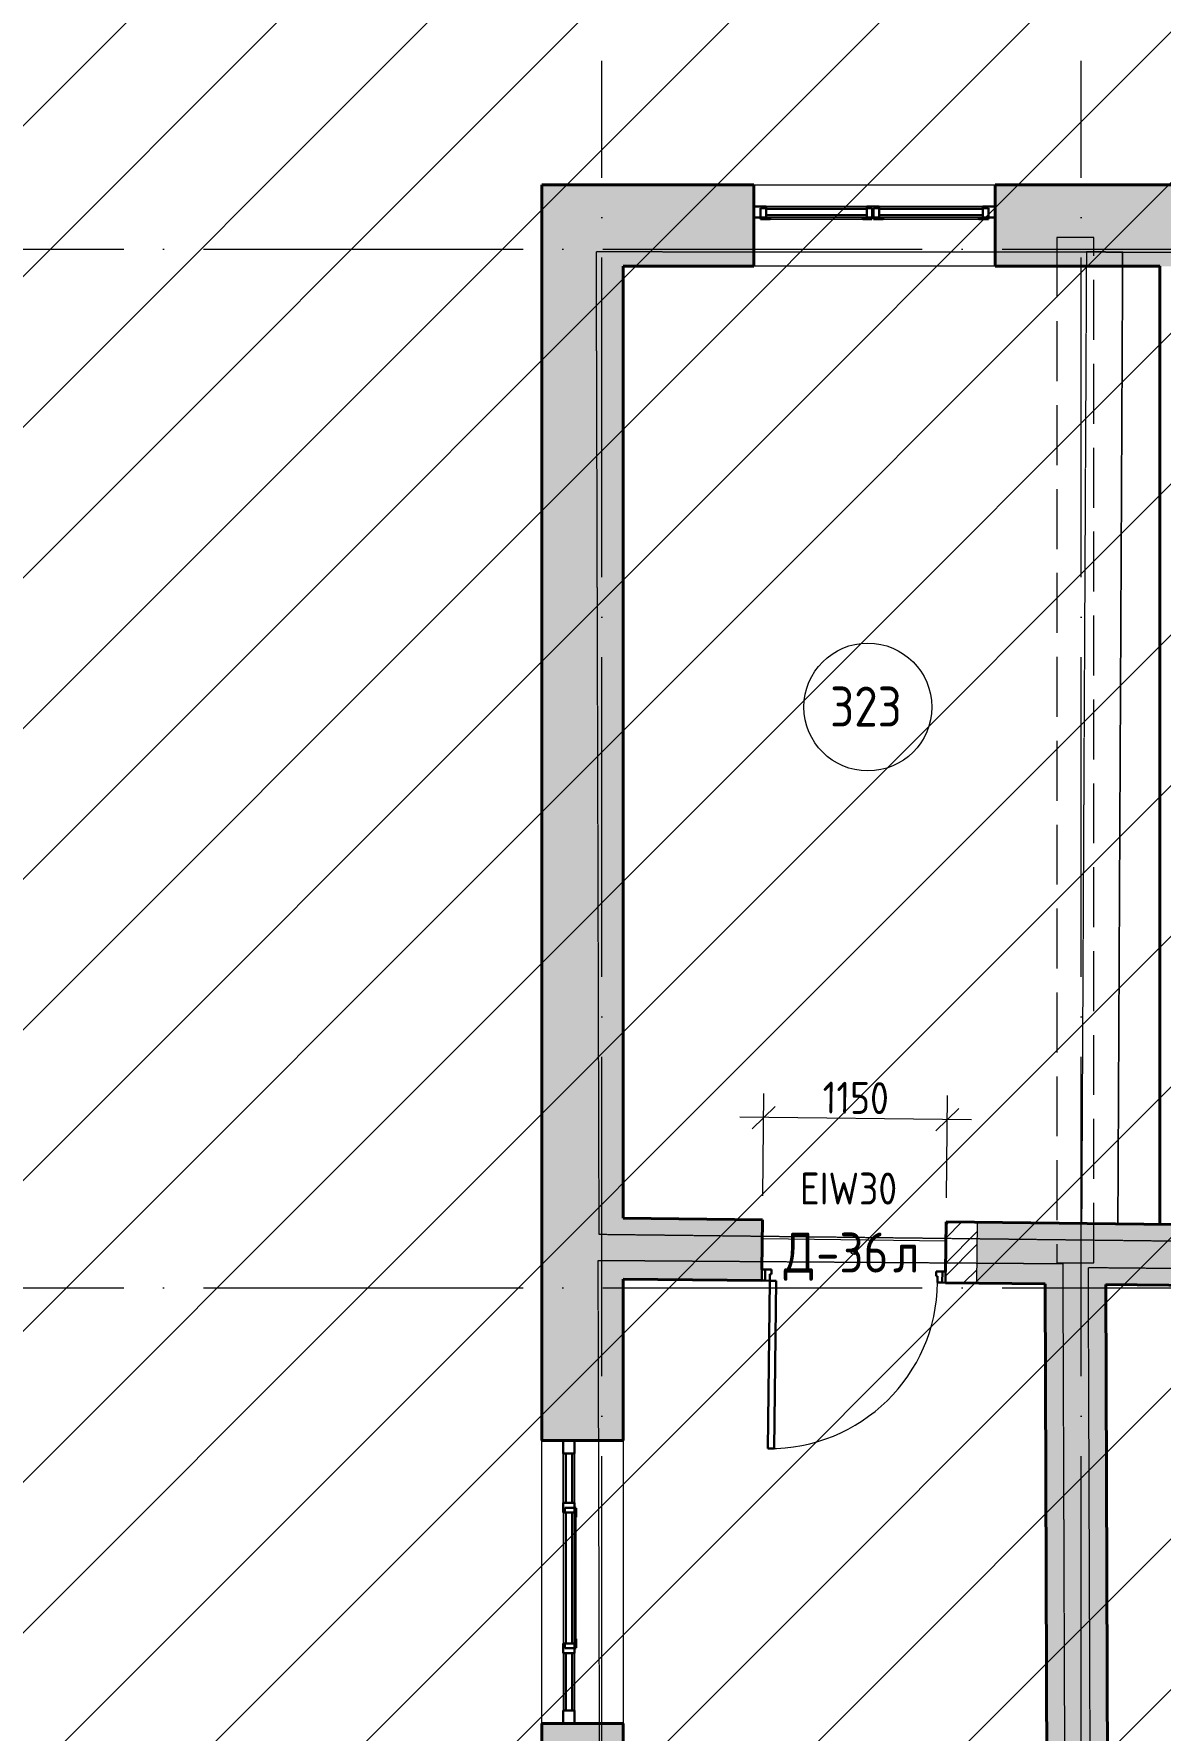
# Model space of a CAD drawing. Header units: millimetres. Extents: x -269164 to 430575, y -569542 to 36130.
# Drawn here: x 221036 to 228088, y -396532 to -385918 of the extents above; entities that cross this region are included whole.
import ezdxf

# ---------------------------------------------------------------- set-up
doc = ezdxf.new("R2010")
doc.units = ezdxf.units.MM
for name, pattern in [('ADSK_Линия сетки', [25, 20, -2.5, 0, -2.5]), ('ADSK_Сверху', [4.5, 3, -1.5]), ('GOST2.303 4', [7, 5, -2, 0])]:
    doc.linetypes.add(name, pattern=pattern)
for name, color, linetype, lineweight in [('_ Окна', 7, 'Continuous', 30), ('Витраж', 7, 'Continuous', 18), ('Двери', 7, 'Continuous', 18), ('Каркас', 7, 'Continuous', 18), ('Марки дверей', 7, 'Continuous', 20), ('Марки помещений', 7, 'Continuous', 20), ('Окна', 7, 'Continuous', 18), ('Оси', 7, 'Continuous', 9), ('Панели витража', 7, 'Continuous', 18), ('Перекрытие', 7, 'Continuous', 18), ('Размеры', 7, 'Continuous', 9), ('Стены внутренние', 7, 'Continuous', 18), ('Стены наружные', 7, 'Continuous', 18), ('Стены штриховка', 7, 'Continuous', 18)]:
    doc.layers.add(name, color=color, linetype=linetype, lineweight=lineweight)
doc.styles.add('GOST Common', font='GOST_Common.ttf', dxfattribs={"width": 0.9, "height": 200})
doc.styles.add('GOST Common_1', font='GOST_Common.ttf', dxfattribs={"width": 0.9, "height": 350})
doc.styles.add('GOST Common_2', font='GOST_Common.ttf', dxfattribs={"width": 0.9, "height": 250})
doc.dimstyles.new('ADSK_Основной_2_мм_Округление_до_1_мм', dxfattribs={"dimscale": 304.8, "dimtxt": 201.142999, "dimasz": 0.463911, "dimexe": 0.492126, "dimexo": 0.492126, "dimgap": 0.098425, "dimtad": 1, "dimdec": 0, "dimdsep": 46, "dimtxsty": 'GOST Common', "dimblk1": 'OBLIQUE', "dimblk2": 'OBLIQUE', "dimsah": 1, "dimcen": 0.09, "dimdle": 0.492126, "dimazin": 2, "dimtfac": 1, "dimtdec": 4, "dimtix": 1, "dimtmove": 0, "dimatfit": 3, "dimfxl": 1, "dimtvp": 1, "dimtolj": 1, "dimtzin": 0, "dimlwd": 20, "dimlwe": 20, "dimarcsym": 2})

# ---------------------------------------------------------------- blocks, each defined once
blk = doc.blocks.new('Витраж-тент со смещением вовне - 60мм 34 сдвиг-2061685-03 План 3-го этажа маркировочный')
at = {"layer": '_ Окна', "color": 253, "linetype": 'ADSK_Сверху', "true_color": 0xaaaaaa}
for p, q in [((-349.5, 25), (-349.5, -45)), ((-349.5, 25), (-315.5, 25)), ((-349.5, -45), (-349.5, 25)), ((349.5, 25), (315.5, 25)), ((349.5, -45), (349.5, 25)), ((349.5, -45), (349.5, 25)), ((-289.5, -45), (-349.5, -45)), ((-289.5, -35), (-289.5, -45)), ((289.5, -35), (289.5, -45)), ((289.5, -45), (349.5, -45))]:
    blk.add_line(p, q, dxfattribs=at)
at = {"layer": 'Окна', "color": 253, "linetype": 'ADSK_Сверху', "true_color": 0xaaaaaa}
blk.add_line((-289.5, -45), (289.5, -45), dxfattribs=at)
blk = doc.blocks.new('Прямоугольный импост - 70х20_56мм-1433842-03 План 3-го этажа маркировочный')
at = {"layer": 'Витраж', "color": 253, "linetype": 'ADSK_Сверху', "true_color": 0xaaaaaa}
for p, q in [((-4150, 43537), (-4112, 43537)), ((-4149, 43607), (-4111, 43607)), ((-3461, 43530), (-3385, 43530)), ((-3460, 43600), (-3384, 43600)), ((-3385, 43530), (-3384, 43600))]:
    blk.add_line(p, q, dxfattribs=at)
blk = doc.blocks.new('Прямоугольный импост - 70х20_56мм-1257200-03 План 3-го этажа маркировочный')
at = {"layer": 'Витраж', "color": 253, "linetype": 'ADSK_Сверху', "true_color": 0xaaaaaa}
for p, q in [((-76, 35), (0, 35)), ((0, 35), (0, -35)), ((0, -35), (-76, -35))]:
    blk.add_line(p, q, dxfattribs=at)
blk = doc.blocks.new('Прямоугольный импост - 70х20_56мм-1257201-03 План 3-го этажа маркировочный')
at = {"layer": 'Витраж', "color": 253, "linetype": 'ADSK_Сверху', "true_color": 0xaaaaaa}
for p, q in [((0, 35), (-76, 35)), ((0, -35), (0, 35)), ((-76, -35), (0, -35))]:
    blk.add_line(p, q, dxfattribs=at)
blk = doc.blocks.new('Витраж-тент со смещением вовне - 60мм 34 сдвиг-2061687-03 План 3-го этажа маркировочный')
at = {"layer": '_ Окна', "color": 253, "linetype": 'ADSK_Сверху', "true_color": 0xaaaaaa}
for p, q in [((-359.5, 25), (-359.5, -45)), ((-359.5, 25), (-325.5, 25)), ((-359.5, -45), (-359.5, 25)), ((359.5, 25), (325.5, 25)), ((359.5, -45), (359.5, 25)), ((359.5, -45), (359.5, 25)), ((-299.5, -45), (-359.5, -45)), ((-299.5, -35), (-299.5, -45)), ((299.5, -35), (299.5, -45)), ((299.5, -45), (359.5, -45))]:
    blk.add_line(p, q, dxfattribs=at)
at = {"layer": 'Окна', "color": 253, "linetype": 'ADSK_Сверху', "true_color": 0xaaaaaa}
blk.add_line((-299.5, -45), (299.5, -45), dxfattribs=at)
blk = doc.blocks.new('Прямоугольный импост - 70х20_56мм-1245127-03 План 3-го этажа маркировочный')
at = {"layer": 'Витраж', "color": 253, "linetype": 'ADSK_Сверху', "true_color": 0xaaaaaa}
for p, q in [((-4894, 43614), (-4895, 43544)), ((-4895, 43544), (-4819, 43543)), ((-4894, 43614), (-4818, 43613)), ((-4188, 43537), (-4150, 43537)), ((-4187, 43607), (-4149, 43607))]:
    blk.add_line(p, q, dxfattribs=at)
blk = doc.blocks.new('Прямоугольный импост - 70х76мм-1464156-03 План 3-го этажа маркировочный')
at = {"layer": 'Витраж', "color": 253, "linetype": 'ADSK_Сверху', "true_color": 0xaaaaaa}
for p, q in [((-38, 35), (38, 35)), ((38, -35), (-38, -35))]:
    blk.add_line(p, q, dxfattribs=at)
blk = doc.blocks.new('Прямоугольный импост - 70х60мм-1433844-03 План 3-го этажа маркировочный')
at = {"layer": 'Витраж', "color": 253, "linetype": 'ADSK_Сверху', "true_color": 0xaaaaaa}
for p, q in [((-4111, 43607), (-4112, 43537)), ((-4112, 43537), (-3461, 43530)), ((-4111, 43607), (-3460, 43600)), ((-3461, 43530), (-3460, 43600))]:
    blk.add_line(p, q, dxfattribs=at)
blk = doc.blocks.new('Прямоугольный импост - 70х60мм-1245129-03 План 3-го этажа маркировочный')
at = {"layer": 'Витраж', "color": 253, "linetype": 'ADSK_Сверху', "true_color": 0xaaaaaa}
for p, q in [((-4818, 43613), (-4819, 43543)), ((-4819, 43543), (-4188, 43537)), ((-4818, 43613), (-4187, 43607)), ((-4188, 43537), (-4187, 43607))]:
    blk.add_line(p, q, dxfattribs=at)
blk = doc.blocks.new('Прямоугольный импост - 70х20_60мм-1426008-03 План 3-го этажа маркировочный')
at = {"layer": 'Витраж', "color": 253, "linetype": 'ADSK_Сверху', "true_color": 0xaaaaaa}
for p, q in [((46238, 23836), (46168, 23836)), ((46168, 23756), (46168, 23836)), ((46238, 23756), (46238, 23836)), ((46168, 23416), (46168, 23446)), ((46238, 23416), (46238, 23446))]:
    blk.add_line(p, q, dxfattribs=at)
blk = doc.blocks.new('Прямоугольный импост - 70х20_60мм-1424475-03 План 3-го этажа маркировочный')
at = {"layer": 'Витраж', "color": 253, "linetype": 'ADSK_Сверху', "true_color": 0xaaaaaa}
for p, q in [((-80, 35), (0, 35)), ((0, 35), (0, -35)), ((0, -35), (-80, -35))]:
    blk.add_line(p, q, dxfattribs=at)
blk = doc.blocks.new('Прямоугольный импост - 70х20_60мм-1424476-03 План 3-го этажа маркировочный')
at = {"layer": 'Витраж', "color": 253, "linetype": 'ADSK_Сверху', "true_color": 0xaaaaaa}
for p, q in [((0, 35), (-80, 35)), ((0, -35), (0, 35)), ((-80, -35), (0, -35))]:
    blk.add_line(p, q, dxfattribs=at)
blk = doc.blocks.new('Прямоугольный импост - 70х20_60мм-1225111-03 План 3-го этажа маркировочный')
at = {"layer": 'Витраж', "color": 253, "linetype": 'ADSK_Сверху', "true_color": 0xaaaaaa}
for p, q in [((40144, 2435), (40114, 2435)), ((40144, 2365), (40114, 2365)), ((40994, 2435), (40964, 2435)), ((40994, 2365), (40964, 2365))]:
    blk.add_line(p, q, dxfattribs=at)
blk = doc.blocks.new('Витраж-тент со смещением вовне - 60мм 30 сдвиг-1466942-03 План 3-го этажа маркировочный')
at = {"layer": '_ Окна', "color": 253, "linetype": 'ADSK_Сверху', "true_color": 0xaaaaaa}
for p, q in [((-440, 25), (-440, -45)), ((-440, 25), (-410, 25)), ((-440, -45), (-440, 25)), ((440, 25), (410, 25)), ((440, -45), (440, 25)), ((440, -45), (440, 25)), ((-380, -45), (-440, -45)), ((-380, -35), (-380, -45)), ((380, -35), (380, -45)), ((380, -45), (440, -45))]:
    blk.add_line(p, q, dxfattribs=at)
at = {"layer": 'Окна', "color": 253, "linetype": 'ADSK_Сверху', "true_color": 0xaaaaaa}
blk.add_line((-380, -45), (380, -45), dxfattribs=at)
blk = doc.blocks.new('Прямоугольный импост - 70х20_60мм-1225113-03 План 3-го этажа маркировочный')
at = {"layer": 'Витраж', "color": 253, "linetype": 'ADSK_Сверху', "true_color": 0xaaaaaa}
for p, q in [((41024, 2435), (40994, 2435)), ((41024, 2365), (40994, 2365)), ((41464, 2435), (41384, 2435)), ((41464, 2365), (41384, 2365)), ((41464, 2365), (41464, 2435))]:
    blk.add_line(p, q, dxfattribs=at)
blk = doc.blocks.new('Прямоугольный импост - 70х60мм-1424473-03 План 3-го этажа маркировочный')
at = {"layer": 'Витраж', "color": 253, "linetype": 'ADSK_Сверху', "true_color": 0xaaaaaa}
for p, q in [((-30, 35), (30, 35)), ((30, -35), (-30, -35))]:
    blk.add_line(p, q, dxfattribs=at)
blk = doc.blocks.new('Прямоугольный импост - 70х60мм-1225009-03 План 3-го этажа маркировочный')
at = {"layer": 'Витраж', "color": 253, "linetype": 'ADSK_Сверху', "true_color": 0xaaaaaa}
for p, q in [((41024, 2435), (41024, 2365)), ((41384, 2435), (41024, 2435)), ((41384, 2365), (41024, 2365)), ((41384, 2365), (41384, 2435))]:
    blk.add_line(p, q, dxfattribs=at)
blk = doc.blocks.new('Прямоугольный импост - 70х60мм-1426010-03 План 3-го этажа маркировочный')
at = {"layer": 'Витраж', "color": 253, "linetype": 'ADSK_Сверху', "true_color": 0xaaaaaa}
for p, q in [((46238, 23756), (46168, 23756)), ((46168, 23446), (46168, 23756)), ((46238, 23446), (46238, 23756)), ((46168, 23446), (46238, 23446))]:
    blk.add_line(p, q, dxfattribs=at)
blk = doc.blocks.new('Прямоугольный импост - 70х60мм-1242018-03 План 3-го этажа маркировочный')
at = {"layer": 'Витраж', "color": 253, "linetype": 'ADSK_Сверху', "true_color": 0xaaaaaa}
for p, q in [((40144, 2435), (40144, 2365)), ((40964, 2435), (40144, 2435)), ((40964, 2365), (40144, 2365)), ((40964, 2365), (40964, 2435))]:
    blk.add_line(p, q, dxfattribs=at)
blk = doc.blocks.new('Системная панель - _AR_Стекло_40мм_привязка по центру-V78-03 План 3-го этажа маркировочный')
at = {"layer": 'Панели витража', "lineweight": 30}
for p, q in [((315.5, 20), (-315.5, 20)), ((-315.5, 20), (-315.5, -20)), ((315.5, -20), (315.5, 20)), ((-315.5, -20), (315.5, -20))]:
    blk.add_line(p, q, dxfattribs=at)
blk = doc.blocks.new('Прямоугольный импост - 70х40_56мм-1245126-03 План 3-го этажа маркировочный')
at = {"layer": 'Витраж'}
for p, q in [((-4188, 43537), (-4819, 43543)), ((-4187, 43607), (-4818, 43613))]:
    blk.add_line(p, q, dxfattribs=at)
blk = doc.blocks.new('Прямоугольный импост - 70х20_56мм-V79-03 План 3-го этажа маркировочный')
at = {"layer": 'Витраж', "lineweight": 30}
for p, q in [((-76, 35), (0, 35)), ((-76, -35), (-76, 35)), ((0, 35), (0, -35)), ((0, -35), (-76, -35))]:
    blk.add_line(p, q, dxfattribs=at)
blk = doc.blocks.new('Прямоугольный импост - 70х20_56мм-V80-03 План 3-го этажа маркировочный')
at = {"layer": 'Витраж', "lineweight": 30}
for p, q in [((0, 35), (-76, 35)), ((-76, 35), (-76, -35)), ((0, -35), (0, 35)), ((-76, -35), (0, -35))]:
    blk.add_line(p, q, dxfattribs=at)
blk = doc.blocks.new('Системная панель - _AR_Стекло_40мм_привязка по центру-V81-03 План 3-го этажа маркировочный')
at = {"layer": 'Панели витража', "lineweight": 30}
for p, q in [((325.5, 20), (-325.5, 20)), ((-325.5, 20), (-325.5, -20)), ((325.5, -20), (325.5, 20)), ((-325.5, -20), (325.5, -20))]:
    blk.add_line(p, q, dxfattribs=at)
blk = doc.blocks.new('Прямоугольный импост - 70х40_56мм-1433843-03 План 3-го этажа маркировочный')
at = {"layer": 'Витраж'}
for p, q in [((-3461, 43530), (-4112, 43537)), ((-3460, 43600), (-4111, 43607))]:
    blk.add_line(p, q, dxfattribs=at)
blk = doc.blocks.new('Прямоугольный импост - 70х76мм-V82-03 План 3-го этажа маркировочный')
at = {"layer": 'Витраж', "lineweight": 30}
for p, q in [((-38, 35), (38, 35)), ((-38, -35), (-38, 35)), ((38, 35), (38, -35)), ((38, -35), (-38, -35))]:
    blk.add_line(p, q, dxfattribs=at)
blk = doc.blocks.new('Системная панель - _AR_Стекло_40мм_привязка по центру-V88-03 План 3-го этажа маркировочный')
at = {"layer": 'Панели витража', "lineweight": 30}
for p, q in [((180, 20), (-180, 20)), ((-180, 20), (-180, -20)), ((180, -20), (180, 20)), ((-180, -20), (180, -20))]:
    blk.add_line(p, q, dxfattribs=at)
blk = doc.blocks.new('Прямоугольный импост - 70х40_60мм-V41-03 План 3-го этажа маркировочный')
at = {"layer": 'Витраж'}
for p, q in [((3738, 27379), (3738, 27739)), ((3808, 27379), (3808, 27739))]:
    blk.add_line(p, q, dxfattribs=at)
blk = doc.blocks.new('Прямоугольный импост - 70х20_60мм-V89-03 План 3-го этажа маркировочный')
at = {"layer": 'Витраж', "lineweight": 30}
for p, q in [((-80, 35), (0, 35)), ((-80, -35), (-80, 35)), ((0, 35), (0, -35)), ((0, -35), (-80, -35))]:
    blk.add_line(p, q, dxfattribs=at)
blk = doc.blocks.new('Прямоугольный импост - 70х20_60мм-V90-03 План 3-го этажа маркировочный')
at = {"layer": 'Витраж', "lineweight": 30}
for p, q in [((0, 35), (-80, 35)), ((-80, 35), (-80, -35)), ((0, -35), (0, 35)), ((-80, -35), (0, -35))]:
    blk.add_line(p, q, dxfattribs=at)
blk = doc.blocks.new('Системная панель - _AR_Стекло_40мм_привязка по центру-V91-03 План 3-го этажа маркировочный')
at = {"layer": 'Панели витража', "lineweight": 30}
for p, q in [((155, 20), (-155, 20)), ((-155, 20), (-155, -20)), ((155, -20), (155, 20)), ((-155, -20), (155, -20))]:
    blk.add_line(p, q, dxfattribs=at)
blk = doc.blocks.new('Прямоугольный импост - 70х40_60мм-1426009-03 План 3-го этажа маркировочный')
at = {"layer": 'Витраж'}
for p, q in [((46168, 23756), (46168, 23446)), ((46238, 23756), (46238, 23446))]:
    blk.add_line(p, q, dxfattribs=at)
blk = doc.blocks.new('Системная панель - _AR_Стекло_40мм_привязка по центру-V93-03 План 3-го этажа маркировочный')
at = {"layer": 'Панели витража', "lineweight": 30}
for p, q in [((410, 20), (-410, 20)), ((-410, 20), (-410, -20)), ((410, -20), (410, 20)), ((-410, -20), (410, -20))]:
    blk.add_line(p, q, dxfattribs=at)
blk = doc.blocks.new('Прямоугольный импост - 70х40_60мм-V22-03 План 3-го этажа маркировочный')
at = {"layer": 'Витраж'}
for p, q in [((-6006, 10995), (-6006, 10175)), ((-5936, 10995), (-5936, 10175))]:
    blk.add_line(p, q, dxfattribs=at)
blk = doc.blocks.new('Прямоугольный импост - 70х60мм-V94-03 План 3-го этажа маркировочный')
at = {"layer": 'Витраж', "lineweight": 30}
for p, q in [((-30, 35), (30, 35)), ((-30, -35), (-30, 35)), ((30, 35), (30, -35)), ((30, -35), (-30, -35))]:
    blk.add_line(p, q, dxfattribs=at)
blk = doc.blocks.new('AC_Дверь_Однопольная - Д-36л 1150х2200h-2279790-03 План 3-го этажа маркировочный')
at = {"layer": 'Двери', "lineweight": 30}
for p, q in [((525, 1240), (485, 1240)), ((485, 1240), (485, 190)), ((525, 190), (525, 1240)), ((-555, 190), (-575, 190)), ((-575, 190), (-575, 120)), ((-575, 120), (-555, 120)), ((-525, 190), (-555, 190)), ((-555, 190), (-555, 120)), ((-555, 120), (-555, 190)), ((-555, 120), (-515, 120)), ((-525, 150), (-525, 190)), ((-515, 150), (-525, 150)), ((-515, 120), (-515, 150)), ((485, 190), (525, 190)), ((525, 150), (515, 150)), ((515, 150), (515, 120)), ((515, 120), (555, 120)), ((555, 190), (525, 190)), ((525, 190), (525, 150)), ((555, 120), (555, 190)), ((575, 190), (555, 190)), ((555, 190), (555, 120)), ((555, 120), (575, 120)), ((575, 120), (575, 190))]:
    blk.add_line(p, q, dxfattribs=at)
at = {"layer": 'Двери'}
blk.add_arc((525, 190), 1050, 90, 180, dxfattribs=at)
blk = doc.blocks.new('ADSK_Марка_Помещение_ОдноЗначение - Номер-247393-03 План 3-го этажа маркировочный')
at = {"layer": 'Марки помещений'}
blk.add_circle((0, 0), 4, dxfattribs=at)
blk = doc.blocks.new('ADSK_Марка_Дверь - Типоразмер_ADSK_Марка-58376-03 План 3-го этажа маркировочный')
at = {"layer": 'Марки дверей', "lineweight": 9}
blk.add_circle((0, 0), 0.2, dxfattribs=at)
blk = doc.blocks.new('_Oblique')
at = {"color": 0, "linetype": 'ByBlock', "lineweight": -2}
blk.add_line((-0.5, -0.5), (0.5, 0.5), dxfattribs=at)
blk = doc.blocks.new('*D10031')
at = {"layer": 'Defpoints', "color": 0, "lineweight": 40, "transparency": 16777216}
for p in [(225606, -392699), (225599, -393339), (226748, -393352)]:
    blk.add_point(p, dxfattribs=at)
at = {"layer": 'Размеры', "color": 0, "lineweight": 20, "transparency": 16777216}
for p, q in [((225600, -393189), (225607, -392549)), ((226750, -393202), (226757, -392562)), ((226906, -392714), (225456, -392697))]:
    blk.add_line(p, q, dxfattribs=at)
at = {"layer": 'Размеры', "color": 0, "lineweight": 20, "transparency": 16777216, "xscale": 141.4, "yscale": 141.4, "zscale": 141.4}
for p, rotation in [((225606, -392699), 179.3510806030822), ((226756, -392712), 359.3510806030822)]:
    blk.add_blockref('_Oblique', p, dxfattribs=dict(at, rotation=rotation))
at = {"layer": 'Размеры', "color": 0, "lineweight": 20, "transparency": 16777216, "insert": (226182, -392576), "char_height": 200, "width": 515.47, "attachment_point": 5, "rotation": 359.3511, "style": 'GOST Common'}
blk.add_mtext('\\A1;1150', dxfattribs=at)

msp = doc.modelspace()

# ---------------------------------------------------------------- hatches: boundary and pattern name
at = {"lineweight": 13, "true_color": 0x636466}
h = msp.add_hatch(dxfattribs=at)
h.set_pattern_fill('ANSI31', color=251, scale=210)
h.set_pattern_definition([(45, (-1914008.9, -109463.3), (-471.46345, 471.46345), [])])
h.paths.add_polyline_path([(234958.19, -379662.32), (191467.82, -379662.32), (191467.82, -437206.01), (234958.19, -437206.01)])
at = {"layer": 'Стены внутренние', "true_color": 0xc0c0c0}
h = msp.add_hatch(color=9, dxfattribs=at)
h.paths.add_polyline_path([(228917.58, -393757.01), (228921.89, -393377.03), (226943.7, -393354.63), (226939.39, -393734.6), (228262.4, -393749.59)])
h.paths.add_polyline_path([(225594.22, -393719.37), (225598.52, -393339.39), (224726.12, -393329.51), (224726.12, -393709.54), (224897.51, -393711.48)])
at = {"layer": 'Стены внутренние', "lineweight": 9}
h = msp.add_hatch(dxfattribs=at)
h.set_pattern_fill('FP_2', color=256, style=0, pattern_type=2)
h.set_pattern_definition([(45, (178182.9, -430621.92), (-117.8655, 117.8655), []), (45, (178261.48, -430621.92), (-117.8655, 117.8655), [])])
h.paths.add_polyline_path([(226939.39, -393734.6), (226943.7, -393354.63), (226748.45, -393352.42), (226744.94, -393732.4)])
at = {"layer": 'Стены внутренние', "true_color": 0xc0c0c0}
h = msp.add_hatch(color=9, dxfattribs=at)
h.paths.add_polyline_path([(227406.27, -405591.25), (227786.27, -405590.05), (227769.72, -400352.41), (227389.73, -400353.61), (227399.69, -403507.75)])
h.paths.add_polyline_path([(227385.41, -398987.65), (227765.41, -398986.45), (227748.84, -393743.77), (227368.83, -393739.47), (227382.63, -398108.62)])
at = {"layer": 'Стены наружные', "true_color": 0xc0c0c0}
h = msp.add_hatch(color=9, dxfattribs=at)
h.paths.add_polyline_path([(233858.36, -387372.71), (233858.36, -386862.71), (233138.34, -386862.71), (233138.34, -387372.71)])
h.paths.add_polyline_path([(224575.48, -387372.71), (225544.78, -387372.71), (225544.78, -386862.71), (224216.12, -386862.71), (224216.12, -387372.71)])
h.paths.add_polyline_path([(230093.78, -387372.71), (231628.34, -387372.71), (231628.34, -386862.71), (230093.78, -386862.71), (230093.78, -387214.08)])
h.paths.add_polyline_path([(227054.78, -387372.71), (228583.78, -387372.71), (228583.78, -386862.71), (227054.78, -386862.71), (227054.78, -387206.92)])
h = msp.add_hatch(color=9, dxfattribs=at)
h.paths.add_polyline_path([(224216.12, -409687.86), (224726.12, -409687.86), (224726.12, -408556.4), (224216.12, -408556.4)])
h.paths.add_polyline_path([(224726.12, -406786.4), (224726.12, -404561.41), (224216.12, -404561.41), (224216.12, -406786.4), (224618.79, -406786.4)])
h.paths.add_polyline_path([(224605.48, -402791.41), (224726.12, -402791.41), (224726.12, -400506.34), (224216.12, -400506.34), (224216.12, -402791.41), (224572.17, -402791.41)])
h.paths.add_polyline_path([(224726.12, -398736.34), (224726.12, -396490.3), (224216.12, -396490.3), (224216.12, -398736.34), (224605.48, -398736.34)])
h.paths.add_polyline_path([(224572.17, -394720.3), (224726.12, -394720.3), (224726.12, -387372.71), (224216.12, -387372.71), (224216.12, -394720.3)])

# ---------------------------------------------------------------- linework, layer by layer
at = {"layer": 'Каркас', "color": 253, "linetype": 'ADSK_Сверху', "true_color": 0xb2b2b2}
for p, q in [((227626.29, -387282.43), (227596.19, -393362.02)), ((227626.29, -387282.43), (227853.38, -387283.56)), ((227823.28, -393364.59), (227853.38, -387283.56)), ((227596.19, -393362.02), (227823.28, -393364.59))]:
    msp.add_line(p, q, dxfattribs=at)
at = {"layer": 'Каркас', "color": 253, "linetype": 'ADSK_Сверху', "true_color": 0xaaaaaa}
for p, q in [((227626.29, -387282.43), (227596.19, -393362.02)), ((227853.38, -387283.56), (227626.29, -387282.43)), ((227853.38, -387283.56), (227823.28, -393364.59)), ((227823.28, -393364.59), (227596.19, -393362.02))]:
    msp.add_line(p, q, dxfattribs=at)
at = {"layer": 'Каркас', "color": 30, "linetype": 'GOST2.303 4', "ltscale": 75, "true_color": 0xf26722}
msp.add_lwpolyline([(227672.14, -387191.47), (227442.14, -387191.47), (227442.14, -393607.96), (227672.14, -393607.96)], close=True, dxfattribs=at)
at = {"layer": 'Оси', "linetype": 'ADSK_Линия сетки', "ltscale": 100}
for p, q in [((224592.82, -439320.18), (224592.82, -386087.13)), ((227592.82, -439320.18), (227592.82, -386087.13)), ((167096.68, -387265.13), (235324.62, -387265.13)), ((167096.68, -393765.13), (235324.62, -393765.13))]:
    msp.add_line(p, q, dxfattribs=at)
at = {"layer": 'Перекрытие', "color": 9, "linetype": 'ADSK_Сверху', "true_color": 0xaad4d4}
for p, q in [((224575.55, -393431.32), (224558.21, -387280.63)), ((224558.21, -387280.63), (233938.31, -387287.6)), ((228920.7, -393481.84), (224575.55, -393431.32)), ((224615.35, -409840.56), (224569.52, -393592.56)), ((224569.52, -393592.56), (227478.2, -393613.03)), ((227478.2, -393613.03), (227521.11, -405590.88)), ((227638.59, -393637.33), (228918.81, -393648.7)), ((227668.71, -401787.78), (227638.59, -393637.33))]:
    msp.add_line(p, q, dxfattribs=at)
at = {"layer": 'Перекрытие', "color": 136, "true_color": 0x008080}
for p, q in [((225597.2, -393456.34), (226747.12, -393470.19)), ((226745.53, -393609.88), (225595.55, -393601.85))]:
    msp.add_line(p, q, dxfattribs=at)
at = {"layer": 'Стены внутренние', "lineweight": 40}
for p, q in [((228086.71, -387372.71), (228086.71, -393367.58)), ((225598.52, -393339.39), (224726.12, -393329.51)), ((225595.01, -393649.37), (225598.52, -393339.39)), ((226748.45, -393352.42), (226744.94, -393662.4)), ((228921.89, -393377.03), (226748.45, -393352.42)), ((224726.12, -393709.54), (225594.22, -393719.37)), ((226744.15, -393732.39), (227368.83, -393739.47)), ((227368.83, -393739.47), (227385.41, -398987.65)), ((227748.84, -393743.77), (228917.58, -393757.01)), ((227765.41, -398986.45), (227748.84, -393743.77))]:
    msp.add_line(p, q, dxfattribs=at)
at = {"layer": 'Стены внутренние'}
msp.add_line((226939.39, -393734.6), (226943.7, -393354.63), dxfattribs=at)
at = {"layer": 'Стены наружные', "lineweight": 40}
for p, q in [((225544.78, -386862.71), (224216.12, -386862.71)), ((224216.12, -386862.71), (224216.12, -394720.3)), ((225544.78, -387372.71), (225544.78, -386862.71)), ((228583.78, -386862.71), (227054.78, -386862.71)), ((227054.78, -386862.71), (227054.78, -387372.71)), ((224726.12, -387372.71), (225544.78, -387372.71)), ((224726.12, -393329.51), (224726.12, -387372.71)), ((227054.78, -387372.71), (228086.71, -387372.71)), ((224726.12, -394720.3), (224726.12, -393709.54)), ((224216.12, -394720.3), (224726.12, -394720.3)), ((224216.12, -396490.3), (224216.12, -398736.34)), ((224726.12, -396490.3), (224216.12, -396490.3)), ((224726.12, -398736.34), (224726.12, -396490.3))]:
    msp.add_line(p, q, dxfattribs=at)
at = {"layer": 'Стены наружные'}
for p, q in [((225544.78, -386862.71), (227054.78, -386862.71)), ((227054.78, -387372.71), (225544.78, -387372.71)), ((224216.12, -396490.3), (224216.12, -394720.3)), ((224726.12, -394720.3), (224726.12, -396490.3))]:
    msp.add_line(p, q, dxfattribs=at)
at = {"layer": 'Стены штриховка'}
msp.add_line((228088.71, -387372.71), (228086.71, -387372.71), dxfattribs=at)

# ---------------------------------------------------------------- block references
at = {"layer": '_ Окна', "color": 253, "linetype": 'ADSK_Сверху', "true_color": 0xaaaaaa}
for name, p in [('Витраж-тент со смещением вовне - 60мм 34 сдвиг-2061685-03 План 3-го этажа маркировочный', (225936.28, -387032.71)), ('Витраж-тент со смещением вовне - 60мм 34 сдвиг-2061687-03 План 3-го этажа маркировочный', (226653.28, -387032.71))]:
    msp.add_blockref(name, p, dxfattribs=at)
at = {"layer": '_ Окна', "color": 253, "linetype": 'ADSK_Сверху', "true_color": 0xaaaaaa, "rotation": 90.00000000000078}
msp.add_blockref('Витраж-тент со смещением вовне - 60мм 30 сдвиг-1466942-03 План 3-го этажа маркировочный', (224386.12, -395580.3), dxfattribs=at)
at = {"layer": 'Витраж', "color": 253, "linetype": 'ADSK_Сверху', "true_color": 0xaaaaaa}
for name, p, rotation in [('Прямоугольный импост - 70х20_56мм-1245127-03 План 3-го этажа маркировочный', (230859.57, -430562.62), 0.5526526093283025), ('Прямоугольный импост - 70х20_56мм-1257201-03 План 3-го этажа маркировочный', (225544.78, -387032.71), 180), ('Прямоугольный импост - 70х60мм-1245129-03 План 3-го этажа маркировочный', (230859.57, -430562.62), 0.5526526093283025), ('Прямоугольный импост - 70х20_56мм-1433842-03 План 3-го этажа маркировочный', (230859.57, -430562.62), 0.5526526093269836), ('Прямоугольный импост - 70х60мм-1433844-03 План 3-го этажа маркировочный', (230859.57, -430562.62), 0.5526526093269836), ('Прямоугольный импост - 70х20_60мм-1225111-03 План 3-го этажа маркировочный', (221986.61, -355026.2), 270.0000000000006), ('Прямоугольный импост - 70х60мм-1242018-03 План 3-го этажа маркировочный', (221986.61, -355026.2), 270.0000000000006), ('Прямоугольный импост - 70х20_60мм-1225113-03 План 3-го этажа маркировочный', (221986.61, -355026.2), 270.0000000000011), ('Прямоугольный импост - 70х60мм-1225009-03 План 3-го этажа маркировочный', (221986.61, -355026.2), 270.0000000000011), ('Прямоугольный импост - 70х20_60мм-1424476-03 План 3-го этажа маркировочный', (224386.12, -396490.3), 270.0000000000007)]:
    msp.add_blockref(name, p, dxfattribs=dict(at, rotation=rotation))
at = {"layer": 'Витраж'}
for name, p, rotation in [('Прямоугольный импост - 70х20_56мм-V80-03 План 3-го этажа маркировочный', (225544.78, -387032.71), 180), ('Прямоугольный импост - 70х40_56мм-1245126-03 План 3-го этажа маркировочный', (230859.57, -430562.62), 0.5526526093283025), ('Прямоугольный импост - 70х40_56мм-1433843-03 План 3-го этажа маркировочный', (230859.57, -430562.62), 0.5526526093269836), ('Прямоугольный импост - 70х40_60мм-V41-03 План 3-го этажа маркировочный', (228159.62, -368671.68), 180), ('Прямоугольный импост - 70х20_60мм-V90-03 План 3-го этажа маркировочный', (224386.12, -396490.3), 270.0000000000007)]:
    msp.add_blockref(name, p, dxfattribs=dict(at, rotation=rotation))
at = {"layer": 'Витраж', "color": 253, "linetype": 'ADSK_Сверху', "true_color": 0xaaaaaa, "extrusion": (0, 0, -1)}
for name, p, rotation in [('Прямоугольный импост - 70х76мм-1464156-03 План 3-го этажа маркировочный', (-226289.78, -387032.71), 180), ('Прямоугольный импост - 70х20_56мм-1257200-03 План 3-го этажа маркировочный', (-227054.78, -387032.71), 180), ('Прямоугольный импост - 70х20_60мм-1424475-03 План 3-го этажа маркировочный', (-224386.12, -394720.3), 89.99999999999922), ('Прямоугольный импост - 70х60мм-1424473-03 План 3-го этажа маркировочный', (-224386.12, -395140.3), 89.99999999999922), ('Прямоугольный импост - 70х60мм-1424473-03 План 3-го этажа маркировочный', (-224386.12, -396020.3), 89.99999999999922)]:
    msp.add_blockref(name, p, dxfattribs=dict(at, rotation=rotation))
at = {"layer": 'Витраж', "extrusion": (0, 0, -1)}
for name, p, rotation in [('Прямоугольный импост - 70х76мм-V82-03 План 3-го этажа маркировочный', (-226289.78, -387032.71), 180), ('Прямоугольный импост - 70х20_56мм-V79-03 План 3-го этажа маркировочный', (-227054.78, -387032.71), 180), ('Прямоугольный импост - 70х20_60мм-V89-03 План 3-го этажа маркировочный', (-224386.12, -394720.3), 89.99999999999922), ('Прямоугольный импост - 70х60мм-V94-03 План 3-го этажа маркировочный', (-224386.12, -395140.3), 89.99999999999922), ('Прямоугольный импост - 70х60мм-V94-03 План 3-го этажа маркировочный', (-224386.12, -396020.3), 89.99999999999922)]:
    msp.add_blockref(name, p, dxfattribs=dict(at, rotation=rotation))
at = {"layer": 'Витраж', "color": 253, "linetype": 'ADSK_Сверху', "true_color": 0xaaaaaa}
for name in ['Прямоугольный импост - 70х20_60мм-1426008-03 План 3-го этажа маркировочный', 'Прямоугольный импост - 70х60мм-1426010-03 План 3-го этажа маркировочный']:
    msp.add_blockref(name, (178182.91, -418555.82), dxfattribs=at)
at = {"layer": 'Витраж'}
for name, p in [('Прямоугольный импост - 70х40_60мм-1426009-03 План 3-го этажа маркировочный', (178182.91, -418555.82)), ('Прямоугольный импост - 70х40_60мм-V22-03 План 3-го этажа маркировочный', (230357.16, -406165.69))]:
    msp.add_blockref(name, p, dxfattribs=at)
at = {"layer": 'Двери', "rotation": 179.3510806039891}
msp.add_blockref('AC_Дверь_Однопольная - Д-36л 1150х2200h-2279790-03 План 3-го этажа маркировочный', (226171.33, -393535.89), dxfattribs=at)
at = {"layer": 'Марки дверей', "xscale": 99.99999999999993, "yscale": 99.99999999999993, "zscale": 99.99999999999993}
msp.add_blockref('ADSK_Марка_Дверь - Типоразмер_ADSK_Марка-58376-03 План 3-го этажа маркировочный', (226171.33, -393535.89), dxfattribs=at)
at = {"layer": 'Марки помещений', "xscale": 99.99999999999993, "yscale": 99.99999999999993, "zscale": 99.99999999999993}
msp.add_blockref('ADSK_Марка_Помещение_ОдноЗначение - Номер-247393-03 План 3-го этажа маркировочный', (226257.98, -390130.19), dxfattribs=at)
at = {"layer": 'Панели витража'}
for name, p in [('Системная панель - _AR_Стекло_40мм_привязка по центру-V78-03 План 3-го этажа маркировочный', (225936.28, -387032.71)), ('Системная панель - _AR_Стекло_40мм_привязка по центру-V81-03 План 3-го этажа маркировочный', (226653.28, -387032.71))]:
    msp.add_blockref(name, p, dxfattribs=at)
at = {"layer": 'Панели витража', "rotation": 90.00000000000078}
for name, p in [('Системная панель - _AR_Стекло_40мм_привязка по центру-V91-03 План 3-го этажа маркировочный', (224386.12, -394955.3)), ('Системная панель - _AR_Стекло_40мм_привязка по центру-V93-03 План 3-го этажа маркировочный', (224386.12, -395580.3)), ('Системная панель - _AR_Стекло_40мм_привязка по центру-V88-03 План 3-го этажа маркировочный', (224386.12, -396230.3))]:
    msp.add_blockref(name, p, dxfattribs=at)

# ---------------------------------------------------------------- texts
at = {"layer": 'Марки дверей', "lineweight": 9, "attachment_point": 1}
for s, insert, char_height, width, style in [('EIW30', (225832.76, -393043.48), 200, 779.2402, 'GOST Common_1'), ('\\fGOST Common|b0|i0|c204|p34|;\\W.9;Д', (225731.51, -393418.88), 250, 245.3164, 'GOST Common_2'), ('-36', (225933.91, -393418.88), 250, 584.4302, 'GOST Common_2'), ('\\fGOST Common|b0|i0|c204|p34|;\\W.9;л', (226416.11, -393418.88), 250, 194.8101, 'GOST Common_2')]:
    msp.add_mtext(s, dxfattribs=dict(at, insert=insert, char_height=char_height, width=width, style=style))
at = {"layer": 'Марки помещений', "lineweight": 9, "insert": (226021.72, -390002.46), "char_height": 250, "width": 584.4302, "attachment_point": 1, "style": 'GOST Common_2'}
msp.add_mtext('323', dxfattribs=at)

# ---------------------------------------------------------------- dimensions: what is measured, and where the dimension line sits
at = {"layer": 'Размеры', "lineweight": 20}
dim = msp.add_linear_dim(base=(225605.77, -392699.13), p1=(226748.45, -393352.42), p2=(225598.52, -393339.39), angle=359.351081, dimstyle='ADSK_Основной_2_мм_Округление_до_1_мм', override={"dimpost": '<>', "dimfxl": 1150}, dxfattribs=at)
dim.commit()
dim.dimension.update_dxf_attribs({"geometry": '*D10031', "text_midpoint": (226182.21, -392575.65)})

doc.saveas('drawing.dxf')
